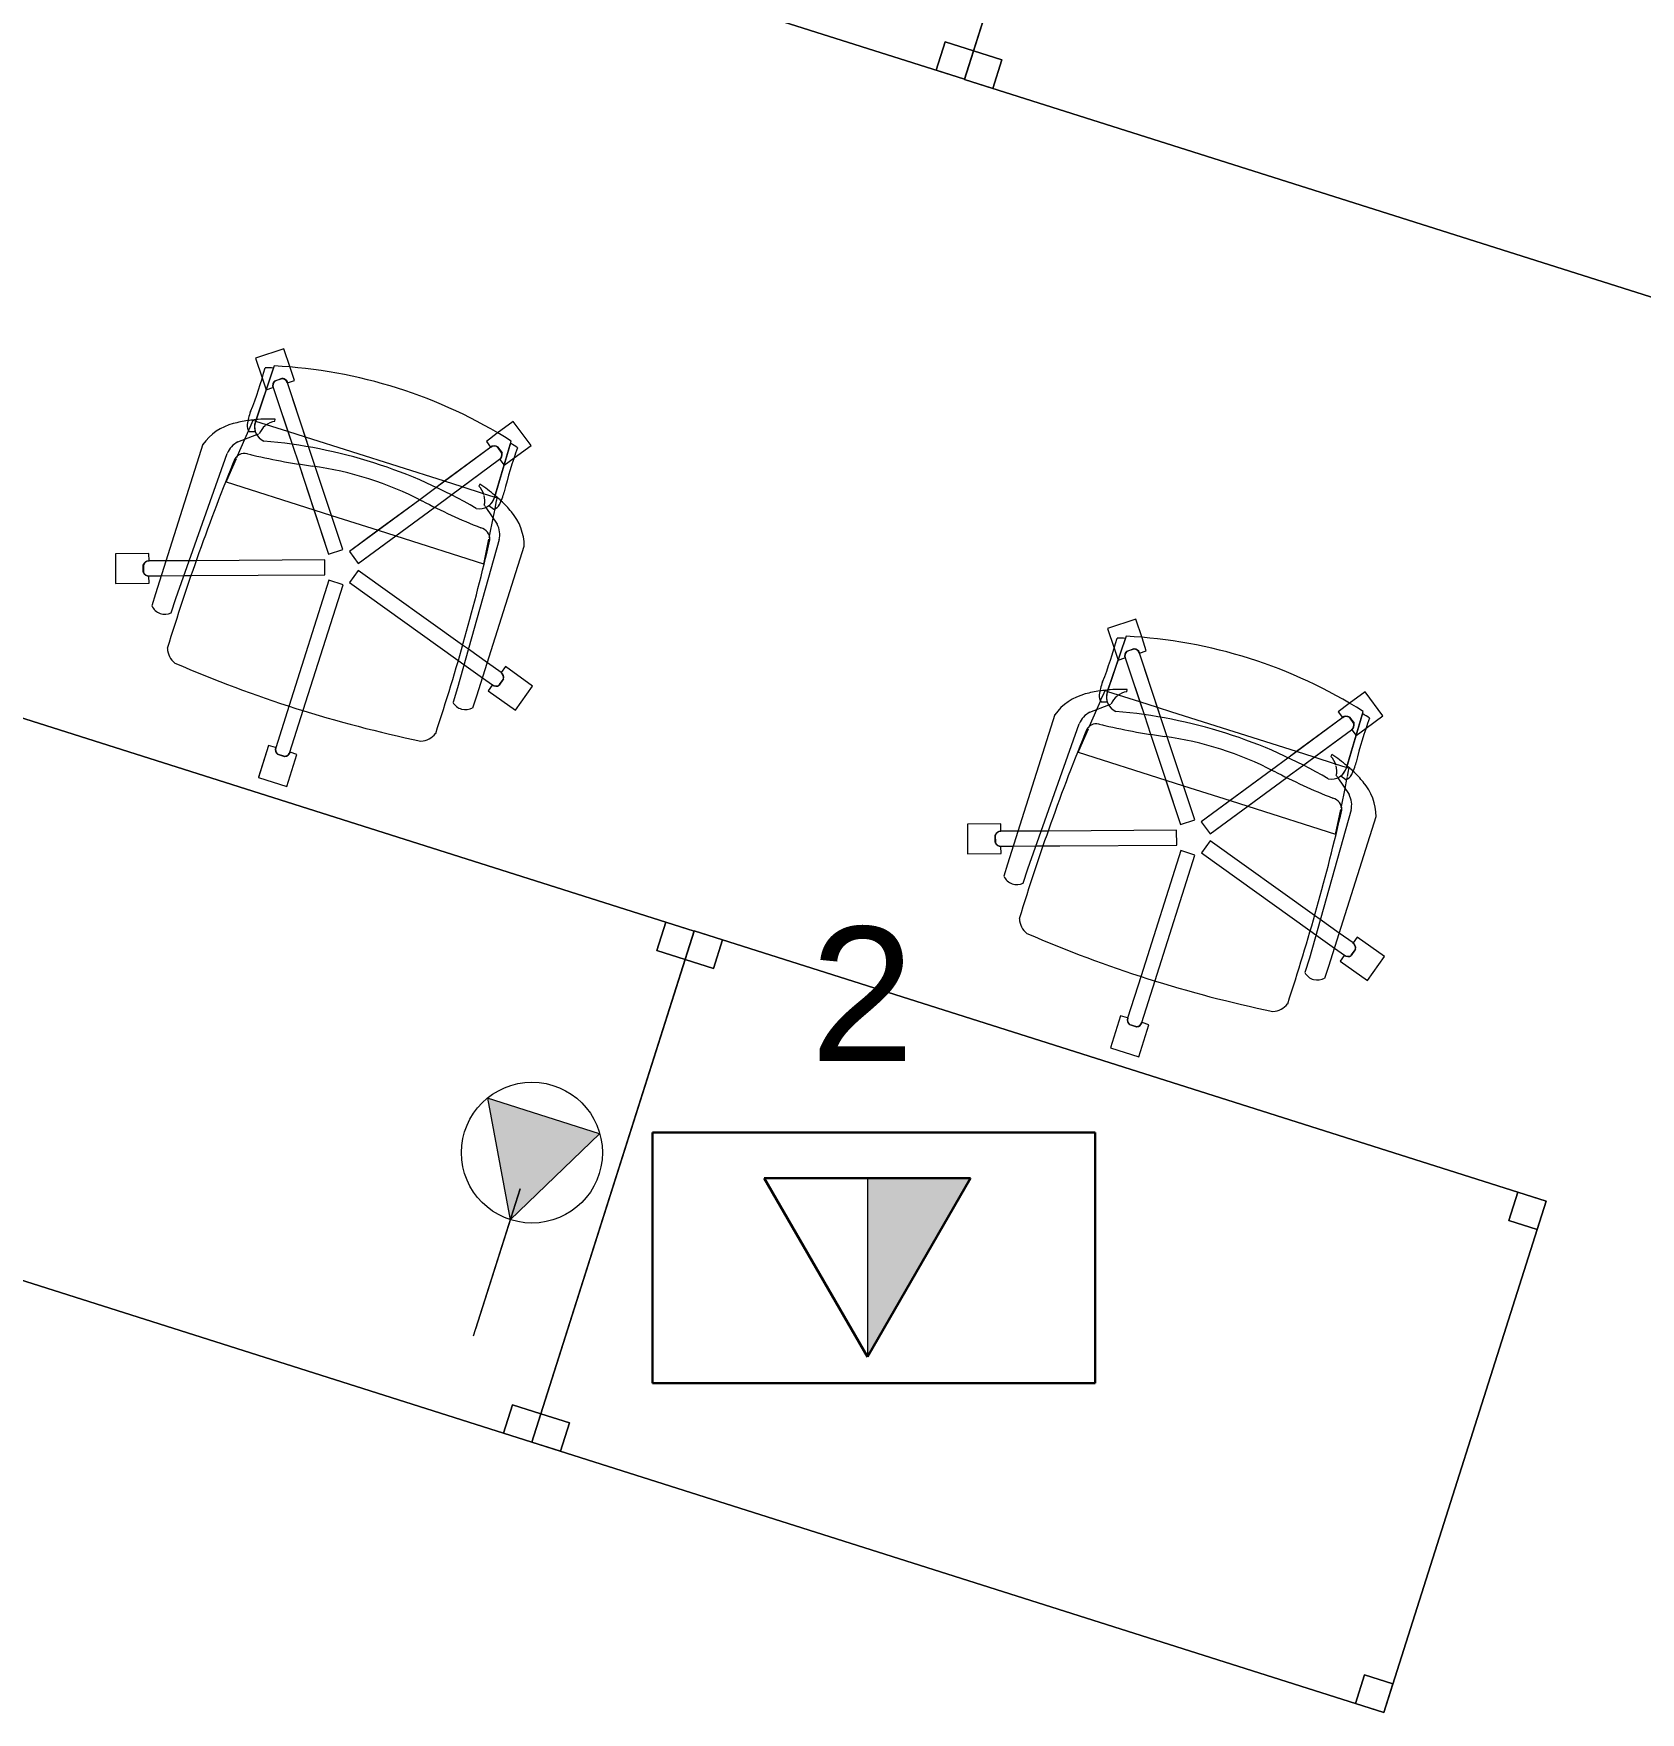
# Model space of a CAD drawing. Header units: inches. Extents: x 385 to 2249, y -1781 to -36.
# Drawn here: x 1796.7 to 1904.6, y -798.7 to -686 of the extents above; entities that cross this region are included whole.
import ezdxf

# ---------------------------------------------------------------- set-up
doc = ezdxf.new("R2010")
doc.units = ezdxf.units.IN
doc.header["$MEASUREMENT"] = 0
doc.layers.add('A-ANNO-NOTE', color=131, linetype='Continuous', lineweight=30)
doc.layers.add('I-FURN', color=30, linetype='Continuous', lineweight=9)
doc.styles.add('Swis721 Lt BT', font='swissl.ttf', dxfattribs={"height": 9})

# ---------------------------------------------------------------- blocks, each defined once
blk = doc.blocks.new('Rectangular Table - Rectangular Table-5809079-Level 5 POWER _ SIGNAL')
at = {"layer": 'I-FURN'}
for p, q in [((-28, 18), (-30, 18)), ((-30, 18), (-30, 16)), ((-30, 16), (-30, 18)), ((-30, 18), (-28, 18)), ((30, 18), (-30, 18)), ((-30, 18), (-30, -18)), ((-30, -18), (-30, 18)), ((-30, 18), (30, 18)), ((-28, 16), (-28, 18)), ((-28, 18), (-28, 16)), ((28, 18), (28, 16)), ((30, 18), (28, 18)), ((28, 18), (30, 18)), ((28, 16), (28, 18)), ((30, 16), (30, 18)), ((30, 18), (30, 16)), ((30, -18), (30, 18)), ((30, 18), (30, -18)), ((-30, 16), (-28, 16)), ((-28, 16), (-30, 16)), ((28, 16), (30, 16)), ((30, 16), (28, 16)), ((-28, -16), (-30, -16)), ((-30, -16), (-30, -18)), ((-30, -18), (-30, -16)), ((-30, -16), (-28, -16)), ((-28, -18), (-28, -16)), ((-28, -16), (-28, -18)), ((30, -16), (28, -16)), ((28, -16), (28, -18)), ((28, -18), (28, -16)), ((28, -16), (30, -16)), ((30, -18), (30, -16)), ((30, -16), (30, -18)), ((-30, -18), (-28, -18)), ((-28, -18), (-30, -18)), ((-30, -18), (30, -18)), ((30, -18), (-30, -18)), ((28, -18), (30, -18)), ((30, -18), (28, -18))]:
    blk.add_line(p, q, dxfattribs=at)
blk = doc.blocks.new('F-Haworth_Chair_X99-Seminar - X99 Advanced Seminar Chair-V103-Level 5 POWER _ SIGNAL')
at = {"layer": 'I-FURN'}
for p, q in [((-8.08, 12.82), (-9.7, 11.65)), ((-8.08, 12.82), (-9.7, 11.65)), ((-7.29, 11.74), (-8.08, 12.82)), ((-7.29, 11.74), (-8.08, 12.82)), ((8.08, 12.82), (7.29, 11.74)), ((8.08, 12.82), (7.29, 11.74)), ((9.7, 11.65), (8.08, 12.82)), ((9.7, 11.65), (8.08, 12.82)), ((-9.7, 11.65), (-8.88, 10.52)), ((-9.7, 11.65), (-8.88, 10.52)), ((-8.34, 11.52), (-8.42, 7.57)), ((-8.42, 7.57), (-8.34, 11.37)), ((-6.76, 11), (-7.29, 11.74)), ((-6.76, 11), (-7.29, 11.74)), ((7.29, 11.74), (6.76, 11)), ((7.29, 11.74), (6.76, 11)), ((8.42, 7.57), (8.34, 11.52)), ((8.34, 11.37), (8.42, 7.57)), ((8.88, 10.52), (9.7, 11.65)), ((8.88, 10.52), (9.7, 11.65)), ((-8.88, 10.52), (-8.38, 9.83)), ((-8.88, 10.52), (-8.38, 9.83)), ((-8, 10.58), (-7.59, 10.88)), ((-8, 10.58), (-7.59, 10.88)), ((-7.59, 10.87), (-7.99, 10.57)), ((-7.59, 10.87), (-7.99, 10.57)), ((-4.9, 7.6), (-7.16, 10.71)), ((-4.47, 7.01), (-7.16, 10.71)), ((-7.15, 10.72), (-6.76, 11)), ((-7.15, 10.72), (-6.76, 11)), ((7.16, 10.71), (4.47, 7.01)), ((7.16, 10.71), (4.9, 7.6)), ((6.76, 11), (7.15, 10.72)), ((6.76, 11), (7.15, 10.72)), ((7.59, 10.88), (8, 10.58)), ((7.59, 10.88), (8, 10.58)), ((7.99, 10.57), (7.59, 10.87)), ((7.99, 10.57), (7.59, 10.87)), ((8.38, 9.83), (8.88, 10.52)), ((8.38, 9.83), (8.88, 10.52)), ((-8.38, 9.83), (-7.99, 10.11)), ((-8.38, 9.83), (-7.99, 10.11)), ((-7.97, 10.12), (-6.14, 7.6)), ((-7.97, 10.12), (-5.57, 6.82)), ((5.57, 6.82), (7.97, 10.12)), ((6.14, 7.6), (7.97, 10.12)), ((7.99, 10.11), (8.38, 9.83)), ((7.99, 10.11), (8.38, 9.83)), ((-7.18, 7.99), (-7.21, 8.13)), ((7.21, 8.13), (7.18, 7.99)), ((-9.13, 5.92), (-8.07, 6.77)), ((-8.68, 6.87), (-8.75, 6.22)), ((-8.62, 7.42), (-8.68, 6.91)), ((-8.6, 7.6), (-8.62, 7.43)), ((-8.61, 6.81), (-8.23, 6.95)), ((-8.49, 7.6), (-8.56, 7.6)), ((-7.65, 7.6), (-8.4, 7.6)), ((-8.07, 6.77), (-7.95, 6.87)), ((-6.14, 7.6), (-7.65, 7.6)), ((-4.9, 7.6), (-6.14, 7.6)), ((-6.14, 7.6), (-5.57, 6.82)), ((-5.57, 6.82), (-4.79, 5.75)), ((-5.57, 6.82), (-4.79, 5.75)), ((4.9, 7.6), (-4.9, 7.6)), ((-4.47, 7.01), (-4.9, 7.6)), ((-3.68, 5.91), (-4.47, 7.01)), ((-3.68, 5.91), (-4.47, 7.01)), ((4.47, 7.01), (3.68, 5.91)), ((4.47, 7.01), (3.68, 5.91)), ((4.9, 7.6), (4.47, 7.01)), ((4.79, 5.75), (5.57, 6.82)), ((4.79, 5.75), (5.57, 6.82)), ((6.14, 7.6), (4.9, 7.6)), ((5.57, 6.82), (6.14, 7.6)), ((7.65, 7.6), (6.14, 7.6)), ((8.4, 7.6), (7.65, 7.6)), ((7.95, 6.87), (8.03, 6.81)), ((8.07, 6.77), (9.13, 5.92)), ((8.23, 6.95), (8.61, 6.81)), ((8.56, 7.6), (8.49, 7.6)), ((8.62, 7.43), (8.6, 7.6)), ((8.68, 6.87), (8.62, 7.42)), ((8.75, 6.22), (8.68, 6.87)), ((-8.75, 6.22), (-8.88, 4.99)), ((-4.79, 5.75), (-2.89, 3.12)), ((-4.79, 5.75), (-1.04, 0.58)), ((-1.65, 3.12), (-3.68, 5.91)), ((-0.23, 1.17), (-3.68, 5.91)), ((3.68, 5.91), (0.23, 1.17)), ((1.04, 0.58), (4.79, 5.75)), ((3.68, 5.91), (1.65, 3.12)), ((2.89, 3.12), (4.79, 5.75)), ((8.88, 4.99), (8.75, 6.22)), ((-11.32, 5.06), (-11.32, -5.48)), ((-9.92, -5.36), (-9.57, 4.97)), ((-8.9, 4.8), (-9.07, 3.2)), ((-8.88, 4.99), (-8.89, 4.91)), ((8.89, 4.91), (8.88, 4.99)), ((9.07, 3.2), (8.9, 4.8)), ((9.57, 4.97), (9.92, -5.36)), ((11.32, -5.48), (11.32, 5.06)), ((-9.07, 3.2), (-9.07, 3.12)), ((-9.07, 3.12), (-2.89, 3.12)), ((-2.89, 3.12), (-1.65, 3.12)), ((-2.89, 3.12), (-1.04, 0.58)), ((-1.65, 3.12), (1.65, 3.12)), ((-0.23, 1.17), (-1.65, 3.12)), ((1.65, 3.12), (0.23, 1.17)), ((1.04, 0.58), (2.89, 3.12)), ((1.65, 3.12), (2.89, 3.12)), ((2.89, 3.12), (9.07, 3.12)), ((9.07, 3.12), (9.07, 3.2)), ((-1.04, 0.58), (-0.23, 1.17)), ((-1.04, 0.58), (-0.23, 1.17)), ((0.23, 1.17), (1.04, 0.58)), ((0.23, 1.17), (1.04, 0.58)), ((-1.18, 0.14), (-9.37, -2.52)), ((-1.18, 0.14), (-9.37, -2.52)), ((-0.87, -0.81), (-1.18, 0.14)), ((-0.87, -0.81), (-1.18, 0.14)), ((1.18, 0.14), (0.87, -0.81)), ((1.18, 0.14), (0.87, -0.81)), ((9.37, -2.52), (1.18, 0.14)), ((9.37, -2.52), (1.18, 0.14)), ((-9.38, -3.57), (-0.87, -0.81)), ((-9.38, -3.57), (-0.87, -0.81)), ((-0.5, -1.08), (-0.5, -9.91)), ((0.5, -1.08), (-0.5, -1.08)), ((-0.5, -1.08), (-0.5, -9.91)), ((0.5, -1.08), (-0.5, -1.08)), ((0.5, -9.91), (0.5, -1.08)), ((0.5, -9.91), (0.5, -1.08)), ((0.87, -0.81), (9.38, -3.57)), ((0.87, -0.81), (9.38, -3.57)), ((-12.55, -3.03), (-14.69, -3.72)), ((-12.55, -3.03), (-14.69, -3.72)), ((-12.4, -3.49), (-12.55, -3.03)), ((-12.4, -3.49), (-12.55, -3.03)), ((-11.32, -3.15), (-12.4, -3.5)), ((-11.32, -3.15), (-12.4, -3.5)), ((-9.83, -2.67), (-11.32, -3.15)), ((-9.83, -2.67), (-11.32, -3.15)), ((-9.37, -2.52), (-9.83, -2.67)), ((-9.37, -2.52), (-9.83, -2.67)), ((9.83, -2.67), (9.37, -2.52)), ((9.83, -2.67), (9.37, -2.52)), ((11.32, -3.15), (9.83, -2.67)), ((11.32, -3.15), (9.83, -2.67)), ((12.4, -3.5), (11.32, -3.15)), ((12.4, -3.5), (11.32, -3.15)), ((12.55, -3.03), (12.4, -3.49)), ((12.55, -3.03), (12.4, -3.49)), ((14.69, -3.72), (12.55, -3.03)), ((14.69, -3.72), (12.55, -3.03)), ((-14.69, -3.72), (-14.08, -5.62)), ((-14.69, -3.72), (-14.08, -5.62)), ((-12.53, -4.34), (-12.69, -3.85)), ((-12.53, -4.34), (-12.69, -3.85)), ((-12.68, -3.86), (-12.52, -4.33)), ((-12.68, -3.86), (-12.52, -4.33)), ((-12.09, -4.45), (-11.32, -4.21)), ((-12.09, -4.45), (-11.32, -4.21)), ((-11.94, -4.93), (-12.09, -4.47)), ((-11.94, -4.93), (-12.09, -4.47)), ((-11.32, -4.21), (-9.86, -3.73)), ((-11.32, -4.21), (-9.86, -3.73)), ((-9.86, -3.73), (-9.38, -3.57)), ((-9.86, -3.73), (-9.38, -3.57)), ((9.38, -3.57), (9.86, -3.73)), ((9.38, -3.57), (9.86, -3.73)), ((9.86, -3.73), (11.32, -4.21)), ((9.86, -3.73), (11.32, -4.21)), ((11.32, -4.21), (12.09, -4.45)), ((11.32, -4.21), (12.09, -4.45)), ((12.09, -4.47), (11.94, -4.93)), ((12.09, -4.47), (11.94, -4.93)), ((12.52, -4.33), (12.68, -3.86)), ((12.52, -4.33), (12.68, -3.86)), ((12.69, -3.85), (12.53, -4.34)), ((12.69, -3.85), (12.53, -4.34)), ((14.08, -5.62), (14.69, -3.72)), ((14.08, -5.62), (14.69, -3.72)), ((-14.08, -5.62), (-11.94, -4.93)), ((-14.08, -5.62), (-11.94, -4.93)), ((-11.32, -5.48), (-11.3, -6.32)), ((-9.92, -6.36), (-9.92, -5.36)), ((9.92, -5.36), (9.92, -6.36)), ((11.3, -6.32), (11.32, -5.48)), ((11.94, -4.93), (14.08, -5.62)), ((11.94, -4.93), (14.08, -5.62)), ((-0.5, -9.91), (-0.5, -12.88)), ((-0.5, -9.91), (-0.5, -12.88)), ((0.5, -12.88), (0.5, -9.91)), ((0.5, -12.88), (0.5, -9.91)), ((-0.52, -12.88), (-1, -12.88)), ((-1, -12.88), (-1, -15.12)), ((-0.52, -12.88), (-1, -12.88)), ((-1, -12.88), (-1, -15.13)), ((0.26, -13.26), (-0.26, -13.26)), ((0.26, -13.26), (-0.26, -13.26)), ((-0.25, -13.25), (0.25, -13.25)), ((-0.25, -13.25), (0.25, -13.25)), ((1, -12.88), (0.52, -12.88)), ((1, -12.88), (0.52, -12.88)), ((1, -15.13), (1, -12.88)), ((1, -15.13), (1, -12.88)), ((-1, -15.12), (-1, -15.13)), ((-1, -15.13), (1, -15.13)), ((-1, -15.13), (1, -15.13))]:
    blk.add_line(p, q, dxfattribs=at)
for centre, radius, start, end in [((0, -20.29), 32.89, 75.3075, 104.696), ((0, -20.73), 33.17, 104.5766, 105.5522), ((0, -20.73), 33.17, 74.4478, 75.4234), ((-36.06, 10.03), 27.2, 355.9857, 2.5118), ((-7.66, 10.36), 0.407, 147.1651, 188.967), ((-7.66, 10.36), 0.407, 147.1651, 216.8349), ((-7.66, 10.36), 0.407, 188.967, 216.8349), ((-7.64, 10.36), 0.406, 148.6199, 216), ((-7.64, 10.36), 0.406, 148.6199, 216), ((-7.48, 10.49), 0.407, 63.033, 104.8349), ((-7.48, 10.49), 0.407, 35.1651, 104.8349), ((-7.49, 10.47), 0.406, 36, 103.3801), ((-7.49, 10.47), 0.406, 36, 103.3801), ((-7.48, 10.49), 0.407, 35.1651, 63.033), ((7.48, 10.49), 0.407, 75.1651, 144.8349), ((7.48, 10.49), 0.407, 75.1651, 144.8349), ((7.49, 10.47), 0.406, 76.6199, 144), ((7.49, 10.47), 0.406, 117.0479, 144), ((7.49, 10.47), 0.406, 76.6199, 117.0479), ((7.64, 10.36), 0.406, 324, 31.3801), ((7.64, 10.36), 0.406, 324, 327.8581), ((7.66, 10.36), 0.407, 323.1651, 32.8349), ((7.66, 10.36), 0.407, 323.1651, 32.8349), ((7.64, 10.36), 0.406, 17.9041, 31.3801), ((7.64, 10.36), 0.406, 327.8581, 17.9041), ((36.06, 10.03), 27.2, 177.4882, 184.0143), ((-5.2, 7.86), 3.74, 175.9857, 189.9064), ((-4.71, -1.15), 9.61, 105.0666, 112.7369), ((-6.55, 6.76), 1.38, 117.0503, 145.9813), ((6.55, 6.76), 1.38, 34.0187, 62.9497), ((4.71, -1.15), 9.61, 67.2631, 74.9334), ((5.2, 7.86), 3.74, 350.0936, 4.0143), ((-7.87, 3.92), 3.63, 121.9522, 161.8211), ((-4.71, -1.15), 9.61, 116.0036, 121.9522), ((-4.71, -1.15), 9.61, 113.5094, 116.0036), ((-8.28, 7.33), 0.613, 189.9064, 237.4573), ((-4.71, -1.15), 9.61, 112.927, 113.3607), ((-7.37, 7.55), 1.05, 178.8214, 214.7998), ((-7.37, 7.55), 1.05, 178.8214, 264.0446), ((-6.55, 6.76), 1.38, 147.5752, 174.9122), ((0, -26.49), 33.83, 77.2285, 102.7715), ((7.37, 7.55), 1.05, 275.9554, 1.1786), ((6.55, 6.76), 1.38, 5.0878, 32.4248), ((7.37, 7.55), 1.05, 325.2002, 1.1786), ((4.71, -1.15), 9.61, 66.6393, 67.073), ((4.71, -1.15), 9.61, 63.9964, 66.4906), ((8.28, 7.33), 0.613, 302.5427, 350.0936), ((4.71, -1.15), 9.61, 58.0478, 63.9964), ((7.87, 3.92), 3.63, 18.1789, 58.0478), ((-8.18, 4.9), 1.39, 132.8922, 177.1987), ((-11.32, 48.08), 42.84, 274.2301, 280.0233), ((0, -15.97), 22.19, 79.9767, 100.0233), ((11.32, 48.08), 42.84, 259.9767, 265.7699), ((8.18, 4.9), 1.39, 2.8013, 47.1078), ((144.06, -7.32), 153.52, 175.4787, 180.5251), ((-8.24, 4.59), 0.763, 84.2338, 165.7662), ((8.24, 4.59), 0.763, 14.2338, 95.7662), ((-144.06, -7.32), 153.52, 359.4749, 4.5213), ((-12.28, -3.88), 0.407, 107.1651, 176.8349), ((-12.28, -3.88), 0.407, 107.1651, 176.8349), ((-12.27, -3.89), 0.406, 108, 175.3801), ((-12.27, -3.89), 0.406, 161.9041, 175.3801), ((-12.27, -3.89), 0.406, 121.476, 161.9041), ((-12.22, -4.09), 0.407, 219.1651, 288.8349), ((-12.22, -4.09), 0.407, 219.1651, 288.8349), ((-12.22, -4.07), 0.406, 220.6199, 274.524), ((-12.22, -4.07), 0.406, 220.6199, 288), ((-12.27, -3.89), 0.406, 108, 121.476), ((-12.22, -4.07), 0.406, 274.524, 288), ((12.22, -4.07), 0.406, 252, 319.3801), ((12.22, -4.09), 0.407, 251.1651, 320.8349), ((12.22, -4.09), 0.407, 251.1651, 320.8349), ((12.22, -4.07), 0.406, 252, 265.476), ((12.22, -4.07), 0.406, 265.476, 305.9041), ((12.28, -3.88), 0.407, 3.1651, 72.8349), ((12.28, -3.88), 0.407, 3.1651, 72.8349), ((12.27, -3.89), 0.406, 45.0479, 72), ((12.27, -3.89), 0.406, 4.6199, 72), ((12.22, -4.07), 0.406, 305.9041, 319.3801), ((12.27, -3.89), 0.406, 4.6199, 45.0479), ((-10.58, -5.68), 0.956, 221.8901, 314.1099), ((10.58, -5.68), 0.956, 225.8901, 318.1099), ((-8.21, -8.28), 1.31, 200.0433, 249.9567), ((8.21, -8.28), 1.31, 290.0433, 339.9567), ((0, 75.01), 84.96, 264.1475, 275.8525), ((-0.11, -12.88), 0.407, 179.1651, 248.8349), ((-0.11, -12.88), 0.407, 179.1651, 248.8349), ((-0.09, -12.88), 0.406, 180, 193.476), ((-0.09, -12.88), 0.406, 180, 247.3801), ((-0.09, -12.88), 0.406, 193.476, 220.4281), ((-0.09, -12.88), 0.406, 220.4281, 221.6264), ((-0.09, -12.88), 0.406, 221.6264, 233.9041), ((-0.09, -12.88), 0.406, 233.9041, 247.3801), ((0.09, -12.88), 0.406, 292.6199, 360), ((0.09, -12.88), 0.406, 292.6199, 306.0959), ((0.11, -12.88), 0.407, 291.1651, 0.8349), ((0.11, -12.88), 0.407, 291.1651, 0.8349), ((0.09, -12.88), 0.406, 306.0959, 346.524), ((0.09, -12.88), 0.406, 346.524, 360)]:
    blk.add_arc(centre, radius, start, end, dxfattribs=at)
blk = doc.blocks.new('F-Haworth_Chair_X99-Seminar - X99 Advanced Seminar Chair-V105-Level 5 POWER _ SIGNAL')
at = {"layer": 'I-FURN'}
for p, q in [((-8.08, 12.82), (-9.7, 11.65)), ((-8.08, 12.82), (-9.7, 11.65)), ((-7.29, 11.74), (-8.08, 12.82)), ((-7.29, 11.74), (-8.08, 12.82)), ((8.08, 12.82), (7.29, 11.74)), ((8.08, 12.82), (7.29, 11.74)), ((9.7, 11.65), (8.08, 12.82)), ((9.7, 11.65), (8.08, 12.82)), ((-9.7, 11.65), (-8.88, 10.52)), ((-9.7, 11.65), (-8.88, 10.52)), ((-8.34, 11.52), (-8.42, 7.57)), ((-8.42, 7.57), (-8.34, 11.37)), ((-6.76, 11), (-7.29, 11.74)), ((-6.76, 11), (-7.29, 11.74)), ((7.29, 11.74), (6.76, 11)), ((7.29, 11.74), (6.76, 11)), ((8.42, 7.57), (8.34, 11.52)), ((8.34, 11.37), (8.42, 7.57)), ((8.88, 10.52), (9.7, 11.65)), ((8.88, 10.52), (9.7, 11.65)), ((-8.88, 10.52), (-8.38, 9.83)), ((-8.88, 10.52), (-8.38, 9.83)), ((-8, 10.58), (-7.59, 10.88)), ((-8, 10.58), (-7.59, 10.88)), ((-7.59, 10.87), (-7.99, 10.57)), ((-7.59, 10.87), (-7.99, 10.57)), ((-4.9, 7.6), (-7.16, 10.71)), ((-4.47, 7.01), (-7.16, 10.71)), ((-7.15, 10.72), (-6.76, 11)), ((-7.15, 10.72), (-6.76, 11)), ((7.16, 10.71), (4.47, 7.01)), ((7.16, 10.71), (4.9, 7.6)), ((6.76, 11), (7.15, 10.72)), ((6.76, 11), (7.15, 10.72)), ((7.59, 10.88), (8, 10.58)), ((7.59, 10.88), (8, 10.58)), ((7.99, 10.57), (7.59, 10.87)), ((7.99, 10.57), (7.59, 10.87)), ((8.38, 9.83), (8.88, 10.52)), ((8.38, 9.83), (8.88, 10.52)), ((-8.38, 9.83), (-7.99, 10.11)), ((-8.38, 9.83), (-7.99, 10.11)), ((-7.97, 10.12), (-6.14, 7.6)), ((-7.97, 10.12), (-5.57, 6.82)), ((5.57, 6.82), (7.97, 10.12)), ((6.14, 7.6), (7.97, 10.12)), ((7.99, 10.11), (8.38, 9.83)), ((7.99, 10.11), (8.38, 9.83)), ((-7.18, 7.99), (-7.21, 8.13)), ((7.21, 8.13), (7.18, 7.99)), ((-9.13, 5.92), (-8.07, 6.77)), ((-8.68, 6.87), (-8.75, 6.22)), ((-8.62, 7.42), (-8.68, 6.91)), ((-8.6, 7.6), (-8.62, 7.43)), ((-8.61, 6.81), (-8.23, 6.95)), ((-8.49, 7.6), (-8.56, 7.6)), ((-7.65, 7.6), (-8.4, 7.6)), ((-8.07, 6.77), (-7.95, 6.87)), ((-6.14, 7.6), (-7.65, 7.6)), ((-4.9, 7.6), (-6.14, 7.6)), ((-6.14, 7.6), (-5.57, 6.82)), ((-5.57, 6.82), (-4.79, 5.75)), ((-5.57, 6.82), (-4.79, 5.75)), ((-3.89, 7.6), (-4.9, 7.6)), ((-4.47, 7.01), (-4.9, 7.6)), ((-3.68, 5.91), (-4.47, 7.01)), ((-3.68, 5.91), (-4.47, 7.01)), ((4.9, 7.6), (-3.88, 7.6)), ((4.47, 7.01), (3.68, 5.91)), ((4.47, 7.01), (3.68, 5.91)), ((4.9, 7.6), (4.47, 7.01)), ((4.8, 5.76), (5.57, 6.82)), ((4.8, 5.76), (5.57, 6.82)), ((6.14, 7.6), (4.9, 7.6)), ((5.57, 6.82), (6.14, 7.6)), ((7.65, 7.6), (6.14, 7.6)), ((8.4, 7.6), (7.65, 7.6)), ((7.95, 6.87), (8.03, 6.81)), ((8.07, 6.77), (9.13, 5.92)), ((8.23, 6.95), (8.61, 6.81)), ((8.56, 7.6), (8.49, 7.6)), ((8.62, 7.43), (8.6, 7.6)), ((8.66, 7.03), (8.62, 7.42)), ((8.68, 6.87), (8.67, 6.99)), ((8.75, 6.22), (8.68, 6.87)), ((-8.75, 6.22), (-8.88, 4.99)), ((-4.79, 5.75), (-2.89, 3.12)), ((-4.79, 5.75), (-1.04, 0.58)), ((-1.65, 3.12), (-3.68, 5.91)), ((-0.23, 1.17), (-3.68, 5.91)), ((3.68, 5.91), (0.23, 1.17)), ((1.04, 0.58), (4.79, 5.75)), ((3.68, 5.91), (1.65, 3.12)), ((2.89, 3.12), (4.79, 5.75)), ((8.88, 4.99), (8.75, 6.22)), ((-11.32, 5.06), (-11.32, -5.48)), ((-9.92, -5.36), (-9.57, 4.97)), ((-8.9, 4.8), (-9.07, 3.2)), ((-8.88, 4.99), (-8.89, 4.91)), ((8.89, 4.91), (8.88, 4.99)), ((9.07, 3.2), (8.9, 4.8)), ((9.57, 4.97), (9.92, -5.36)), ((11.32, -5.48), (11.32, 5.06)), ((-9.07, 3.2), (-9.07, 3.12)), ((-9.07, 3.12), (-2.89, 3.12)), ((-2.89, 3.12), (-1.65, 3.12)), ((-2.89, 3.12), (-1.04, 0.58)), ((-1.65, 3.12), (1.65, 3.12)), ((-0.23, 1.17), (-1.65, 3.12)), ((1.65, 3.12), (0.23, 1.17)), ((1.04, 0.58), (2.89, 3.12)), ((1.65, 3.12), (2.89, 3.12)), ((2.89, 3.12), (9.07, 3.12)), ((9.07, 3.12), (9.07, 3.2)), ((-1.04, 0.58), (-0.23, 1.17)), ((-1.04, 0.58), (-0.23, 1.17)), ((0.23, 1.17), (1.04, 0.58)), ((0.23, 1.17), (1.04, 0.58)), ((-1.18, 0.14), (-9.37, -2.52)), ((-1.18, 0.14), (-9.37, -2.52)), ((-0.87, -0.81), (-1.18, 0.14)), ((-0.87, -0.81), (-1.18, 0.14)), ((1.18, 0.14), (0.87, -0.81)), ((1.18, 0.14), (0.87, -0.81)), ((9.37, -2.52), (1.18, 0.14)), ((9.37, -2.52), (1.18, 0.14)), ((-8.33, -3.23), (-0.87, -0.81)), ((-8.33, -3.23), (-0.87, -0.81)), ((-0.5, -1.08), (-0.5, -9.91)), ((0.5, -1.08), (-0.5, -1.08)), ((-0.5, -1.08), (-0.5, -9.91)), ((0.5, -1.08), (-0.5, -1.08)), ((0.5, -9.91), (0.5, -1.08)), ((0.5, -9.91), (0.5, -1.08)), ((0.87, -0.81), (9.38, -3.57)), ((0.87, -0.81), (9.38, -3.57)), ((-12.55, -3.03), (-14.69, -3.72)), ((-12.55, -3.03), (-14.69, -3.72)), ((-12.4, -3.49), (-12.55, -3.03)), ((-12.4, -3.49), (-12.55, -3.03)), ((-11.32, -3.15), (-12.4, -3.5)), ((-11.32, -3.15), (-12.4, -3.5)), ((-9.83, -2.67), (-11.32, -3.15)), ((-9.83, -2.67), (-11.32, -3.15)), ((-9.37, -2.52), (-9.83, -2.67)), ((-9.37, -2.52), (-9.83, -2.67)), ((-9.38, -3.57), (-8.34, -3.24)), ((-9.38, -3.57), (-8.34, -3.24)), ((9.83, -2.67), (9.37, -2.52)), ((9.83, -2.67), (9.37, -2.52)), ((11.32, -3.15), (9.83, -2.67)), ((11.32, -3.15), (9.83, -2.67)), ((12.4, -3.5), (11.32, -3.15)), ((12.4, -3.5), (11.32, -3.15)), ((12.55, -3.03), (12.4, -3.49)), ((12.55, -3.03), (12.4, -3.49)), ((14.69, -3.72), (12.55, -3.03)), ((14.69, -3.72), (12.55, -3.03)), ((-14.69, -3.72), (-14.08, -5.62)), ((-14.69, -3.72), (-14.08, -5.62)), ((-12.53, -4.34), (-12.69, -3.85)), ((-12.53, -4.34), (-12.69, -3.85)), ((-12.68, -3.86), (-12.52, -4.33)), ((-12.68, -3.86), (-12.52, -4.33)), ((-12.09, -4.45), (-11.32, -4.21)), ((-12.09, -4.45), (-11.32, -4.21)), ((-11.94, -4.93), (-12.09, -4.47)), ((-11.94, -4.93), (-12.09, -4.47)), ((-11.32, -4.21), (-9.86, -3.73)), ((-11.32, -4.21), (-9.86, -3.73)), ((-9.86, -3.73), (-9.38, -3.57)), ((-9.86, -3.73), (-9.38, -3.57)), ((9.38, -3.57), (9.86, -3.73)), ((9.38, -3.57), (9.86, -3.73)), ((9.86, -3.73), (11.32, -4.21)), ((9.86, -3.73), (11.32, -4.21)), ((11.32, -4.21), (12.09, -4.45)), ((11.32, -4.21), (12.09, -4.45)), ((12.09, -4.47), (11.94, -4.93)), ((12.09, -4.47), (11.94, -4.93)), ((12.52, -4.33), (12.68, -3.86)), ((12.52, -4.33), (12.68, -3.86)), ((12.69, -3.85), (12.53, -4.34)), ((12.69, -3.85), (12.53, -4.34)), ((14.08, -5.62), (14.69, -3.72)), ((14.08, -5.62), (14.69, -3.72)), ((-14.08, -5.62), (-11.94, -4.93)), ((-14.08, -5.62), (-11.94, -4.93)), ((-11.32, -5.48), (-11.3, -6.32)), ((-9.92, -6.36), (-9.92, -5.36)), ((9.92, -5.36), (9.92, -6.36)), ((11.3, -6.32), (11.32, -5.48)), ((11.94, -4.93), (14.08, -5.62)), ((11.94, -4.93), (14.08, -5.62)), ((-0.5, -9.91), (-0.5, -12.88)), ((-0.5, -9.91), (-0.5, -12.88)), ((0.5, -12.88), (0.5, -9.91)), ((0.5, -12.88), (0.5, -9.91)), ((-0.52, -12.88), (-1, -12.88)), ((-1, -12.88), (-1, -15.13)), ((-0.52, -12.88), (-1, -12.88)), ((-1, -12.88), (-1, -15.13)), ((0.26, -13.26), (-0.26, -13.26)), ((0.26, -13.26), (-0.26, -13.26)), ((-0.25, -13.25), (0.25, -13.25)), ((-0.25, -13.25), (0.25, -13.25)), ((1, -12.88), (0.52, -12.88)), ((1, -12.88), (0.52, -12.88)), ((1, -15.13), (1, -12.88)), ((1, -15.13), (1, -12.88)), ((-1, -15.13), (1, -15.13)), ((-1, -15.13), (1, -15.13))]:
    blk.add_line(p, q, dxfattribs=at)
for centre, radius, start, end in [((0, -20.29), 32.89, 75.3075, 104.696), ((0, -20.73), 33.17, 104.5766, 105.5522), ((0, -20.73), 33.17, 74.4478, 75.4234), ((-36.06, 10.03), 27.2, 355.9857, 2.5118), ((-7.66, 10.36), 0.407, 147.1651, 175.033), ((-7.66, 10.36), 0.407, 147.1651, 216.8349), ((-7.66, 10.36), 0.407, 175.033, 216.8349), ((-7.64, 10.36), 0.406, 148.6199, 216), ((-7.64, 10.36), 0.406, 148.6199, 216), ((-7.48, 10.49), 0.407, 76.967, 104.8349), ((-7.48, 10.49), 0.407, 35.1651, 104.8349), ((-7.49, 10.47), 0.406, 36, 103.3801), ((-7.49, 10.47), 0.406, 36, 103.3801), ((-7.48, 10.49), 0.407, 63.033, 76.967), ((-7.48, 10.49), 0.407, 35.1651, 63.033), ((7.48, 10.49), 0.407, 75.1651, 144.8349), ((7.48, 10.49), 0.407, 75.1651, 144.8349), ((7.49, 10.47), 0.406, 76.6199, 144), ((7.49, 10.47), 0.406, 117.0479, 144), ((7.49, 10.47), 0.406, 76.6199, 117.0479), ((7.64, 10.36), 0.406, 324, 31.3801), ((7.64, 10.36), 0.406, 324, 17.9041), ((7.66, 10.36), 0.407, 323.1651, 32.8349), ((7.66, 10.36), 0.407, 323.1651, 32.8349), ((7.64, 10.36), 0.406, 17.9041, 31.3801), ((36.06, 10.03), 27.2, 177.4882, 184.0143), ((-5.2, 7.86), 3.74, 175.9857, 189.9064), ((-4.71, -1.15), 9.61, 105.0666, 112.7369), ((-6.55, 6.76), 1.38, 117.0503, 145.9813), ((6.55, 6.76), 1.38, 34.0187, 62.9497), ((4.71, -1.15), 9.61, 67.2631, 74.9334), ((5.2, 7.86), 3.74, 350.0936, 4.0143), ((-7.87, 3.92), 3.63, 121.9522, 161.8211), ((-4.71, -1.15), 9.61, 116.0036, 121.9522), ((-4.71, -1.15), 9.61, 113.5094, 116.0036), ((-8.28, 7.33), 0.613, 189.9064, 237.4573), ((-4.71, -1.15), 9.61, 112.927, 113.3607), ((-7.37, 7.55), 1.05, 178.8214, 214.7998), ((-7.37, 7.55), 1.05, 178.8214, 264.0446), ((-6.55, 6.76), 1.38, 147.5752, 174.9122), ((0, -26.49), 33.83, 77.2285, 102.7715), ((7.37, 7.55), 1.05, 275.9554, 1.1786), ((6.55, 6.76), 1.38, 5.0878, 32.4248), ((7.37, 7.55), 1.05, 325.2002, 1.1786), ((4.71, -1.15), 9.61, 66.6393, 67.073), ((4.71, -1.15), 9.61, 63.9964, 66.4906), ((8.28, 7.33), 0.613, 302.5427, 350.0936), ((4.71, -1.15), 9.61, 58.0478, 63.9964), ((7.87, 3.92), 3.63, 18.1789, 58.0478), ((-8.18, 4.9), 1.39, 132.8922, 177.1987), ((-11.32, 48.08), 42.84, 274.2301, 280.0233), ((0, -15.97), 22.19, 79.9767, 100.0233), ((11.32, 48.08), 42.84, 259.9767, 265.7699), ((8.18, 4.9), 1.39, 2.8013, 47.1078), ((144.06, -7.32), 153.52, 175.4787, 180.5251), ((-8.24, 4.59), 0.763, 84.2338, 165.7662), ((8.24, 4.59), 0.763, 14.2338, 95.7662), ((-144.06, -7.32), 153.52, 359.4749, 4.5213), ((-12.28, -3.88), 0.407, 107.1651, 176.8349), ((-12.28, -3.88), 0.407, 107.1651, 176.8349), ((-12.27, -3.89), 0.406, 108, 175.3801), ((-12.27, -3.89), 0.406, 161.9041, 175.3801), ((-12.27, -3.89), 0.406, 121.476, 161.9041), ((-12.22, -4.09), 0.407, 219.1651, 288.8349), ((-12.22, -4.09), 0.407, 219.1651, 288.8349), ((-12.22, -4.07), 0.406, 220.6199, 274.524), ((-12.22, -4.07), 0.406, 220.6199, 288), ((-12.27, -3.89), 0.406, 108, 121.476), ((-12.22, -4.07), 0.406, 274.524, 288), ((12.22, -4.07), 0.406, 252, 319.3801), ((12.22, -4.09), 0.407, 251.1651, 320.8349), ((12.22, -4.09), 0.407, 251.1651, 320.8349), ((12.22, -4.07), 0.406, 252, 265.476), ((12.22, -4.07), 0.406, 265.476, 305.9041), ((12.28, -3.88), 0.407, 3.1651, 72.8349), ((12.28, -3.88), 0.407, 3.1651, 72.8349), ((12.27, -3.89), 0.406, 45.0479, 72), ((12.27, -3.89), 0.406, 4.6199, 72), ((12.22, -4.07), 0.406, 305.9041, 319.3801), ((12.27, -3.89), 0.406, 4.6199, 45.0479), ((-10.58, -5.68), 0.956, 221.8901, 314.1099), ((10.58, -5.68), 0.956, 225.8901, 318.1099), ((-8.21, -8.28), 1.31, 200.0433, 249.9567), ((8.21, -8.28), 1.31, 290.0433, 339.9567), ((0, 75.01), 84.96, 264.1475, 275.8525), ((-0.11, -12.88), 0.407, 179.1651, 248.8349), ((-0.11, -12.88), 0.407, 179.1651, 248.8349), ((-0.09, -12.88), 0.406, 180, 193.476), ((-0.09, -12.88), 0.406, 180, 247.3801), ((-0.09, -12.88), 0.406, 193.476, 233.9041), ((-0.09, -12.88), 0.406, 233.9041, 247.3801), ((0.09, -12.88), 0.406, 292.6199, 360), ((0.09, -12.88), 0.406, 292.6199, 306.0959), ((0.11, -12.88), 0.407, 291.1651, 0.8349), ((0.11, -12.88), 0.407, 291.1651, 0.8349), ((0.09, -12.88), 0.406, 306.0959, 346.524), ((0.09, -12.88), 0.406, 346.524, 360)]:
    blk.add_arc(centre, radius, start, end, dxfattribs=at)

msp = doc.modelspace()

# ---------------------------------------------------------------- hatches: boundary and pattern name
at = {"layer": 'A-ANNO-NOTE', "lineweight": 9}
for points in [[(1828.74, -765.6), (1834.72, -759.82), (1827.2, -757.42), (1828.04, -761.85)], [(1852.71, -774.79), (1859.64, -762.79), (1852.71, -762.79)]]:
    msp.add_hatch(color=256, dxfattribs=at).paths.add_polyline_path(points, flags=0)

# ---------------------------------------------------------------- linework, layer by layer
for p, q in [((1834.72, -759.82), (1827.2, -757.42)), ((1827.2, -757.42), (1828.74, -765.6)), ((1828.74, -765.6), (1834.72, -759.82)), ((1852.71, -762.79), (1852.71, -774.79)), ((1852.71, -774.79), (1859.64, -762.79)), ((1859.64, -762.79), (1852.71, -762.79)), ((1826.27, -773.39), (1829.41, -763.51)), ((1829.41, -763.51), (1826.41, -772.94)), ((1829.41, -763.51), (1827.84, -768.44))]:
    msp.add_line(p, q, dxfattribs=at)
at = {"layer": 'A-ANNO-NOTE'}
for p, q in [((1838.28, -759.74), (1867.99, -759.74)), ((1838.28, -776.55), (1838.28, -759.74)), ((1867.99, -759.74), (1867.99, -776.55)), ((1845.78, -762.79), (1859.64, -762.79)), ((1852.71, -774.79), (1845.78, -762.79)), ((1859.64, -762.79), (1852.71, -774.79)), ((1867.99, -776.55), (1838.28, -776.55))]:
    msp.add_line(p, q, dxfattribs=at)
at = {"layer": 'A-ANNO-NOTE', "lineweight": 9}
msp.add_circle((1830.19, -761.08), 4.73, dxfattribs=at)

# ---------------------------------------------------------------- block references
at = {"layer": 'I-FURN'}
for name, p, rotation in [('Rectangular Table - Rectangular Table-5809079-Level 5 POWER _ SIGNAL', (1836.07, -662.79), 342.3961865743607), ('Rectangular Table - Rectangular Table-5809079-Level 5 POWER _ SIGNAL', (1893.26, -680.94), 342.3961865743626), ('F-Haworth_Chair_X99-Seminar - X99 Advanced Seminar Chair-V103-Level 5 POWER _ SIGNAL', (1817.36, -721.77), 342.3961865743615), ('F-Haworth_Chair_X99-Seminar - X99 Advanced Seminar Chair-V105-Level 5 POWER _ SIGNAL', (1874.55, -739.92), 342.3961865743643), ('Rectangular Table - Rectangular Table-5809079-Level 5 POWER _ SIGNAL', (1807.04, -754.29), 342.3961865743612), ('Rectangular Table - Rectangular Table-5809079-Level 5 POWER _ SIGNAL', (1864.23, -772.43), 342.3961865743641)]:
    msp.add_blockref(name, p, dxfattribs=dict(at, rotation=rotation))

# ---------------------------------------------------------------- texts
at = {"layer": 'A-ANNO-NOTE', "lineweight": 9, "insert": (1848.87, -745.92), "char_height": 9, "width": 8.181, "attachment_point": 1, "style": 'Swis721 Lt BT'}
msp.add_mtext('2', dxfattribs=at)

doc.saveas('drawing.dxf')
